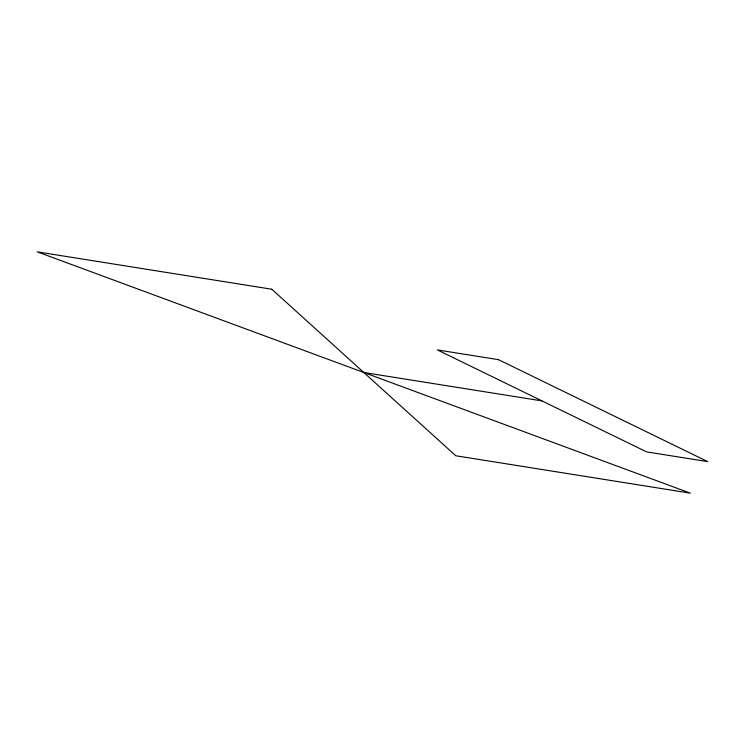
<?xml version="1.0" encoding="UTF-8"?>
<svg xmlns="http://www.w3.org/2000/svg" width="745" height="745" viewBox="0 0 745 745"><rect width="100%" height="100%" fill="white"/><g stroke="black" fill="none" stroke-linecap="round" stroke-linejoin="round"><path stroke-width="1.12" d="M363.802 372.5L541.997 400.903M271.813 289.237L37.25 251.847L690.345 493.153L455.791 455.763L271.813 289.237M498.479 359.667L437.371 349.926L646.632 451.889L707.75 461.63L498.479 359.667"/></g></svg>
